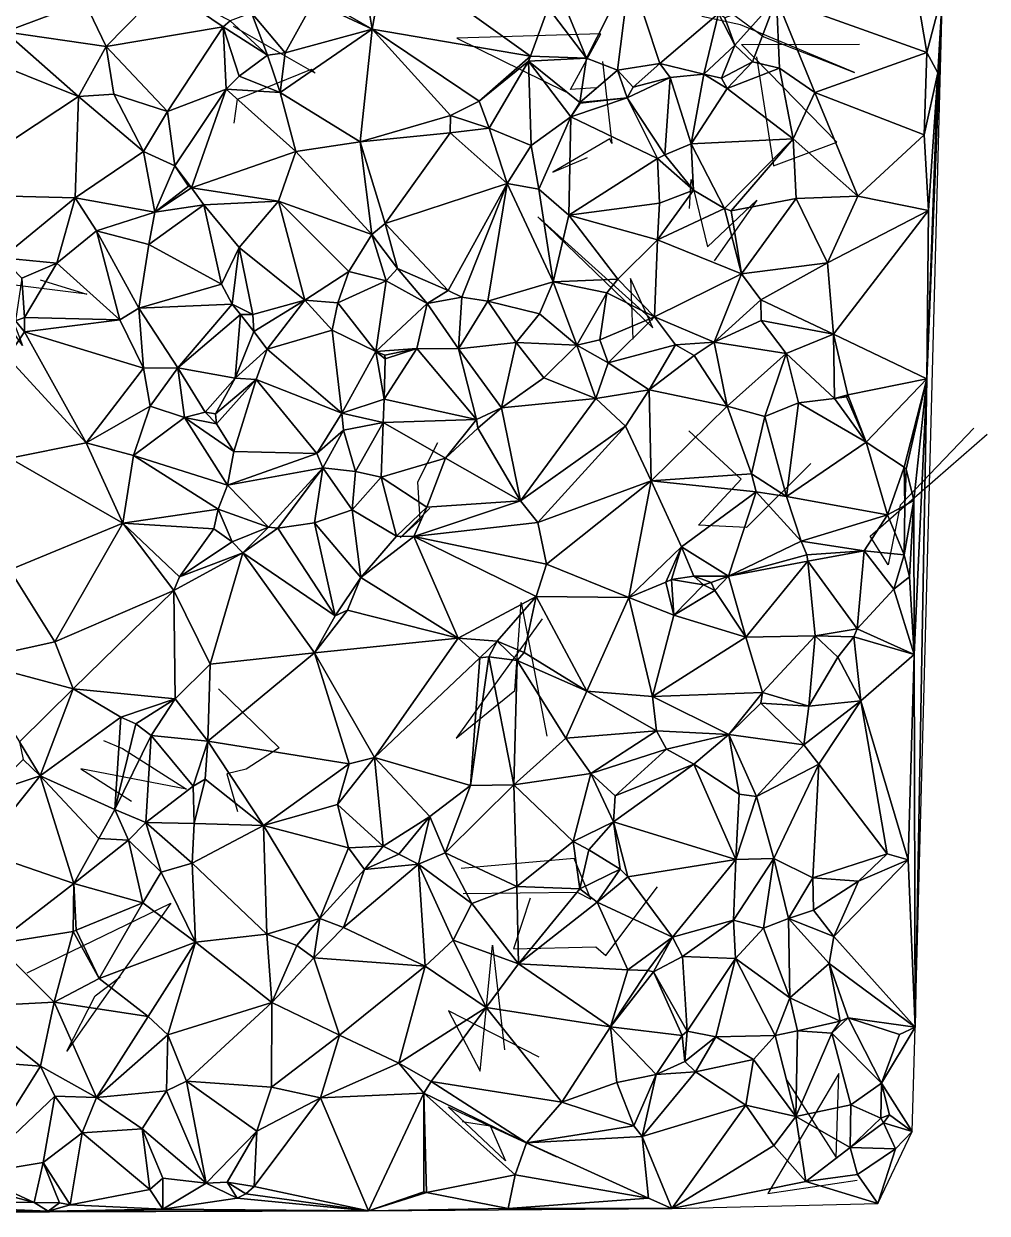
# Model space of a CAD drawing. Header units: metres. Extents: x -15.6 to 15.5, y -15 to 15.8.
# Drawn here: x 3.23 to 15.54, y -14.99 to 0.2 of the extents above; entities that cross this region are included whole.
import ezdxf

# ---------------------------------------------------------------- set-up
doc = ezdxf.new("R2010")
doc.units = ezdxf.units.M
doc.layers.add('CRACKS', color=1, linetype='Continuous')
doc.layers.add('STREET_MESH', color=7, linetype='Continuous')

msp = doc.modelspace()

# ---------------------------------------------------------------- linework, layer by layer
at = {"layer": 'CRACKS'}
for points in [[(12.107, 0.459, 0.1), (12.687, 0.034, 0.1), (13.843, -0.421, 0.1), (12.387, 0.186, 0.1), (11.894, 0.294, 0.1)], [(5.916, -1.067, 0.1), (5.96, -0.762, 0.1), (6.907, -0.379, 0.1), (6.954, -0.428, 0.1), (5.907, 0.165, 0.1)], [(10.535, -0.616, 0.1), (10.213, -0.64, 0.1), (10.604, 0.071, 0.1), (8.764, 0.016, 0.1), (10.154, -0.666, 0.1)], [(12.591, -0.221, 0.1), (12.809, -1.611, 0.1), (13.62, -1.312, 0.1), (12.4, -0.064, 0.1), (13.909, -0.058, 0.1)], [(10.624, -0.279, 0.1), (10.742, -1.328, 0.1), (10.718, -1.27, 0.1), (9.989, -1.695, 0.1), (10.434, -1.508, 0.1)], [(11.736, -2.159, 0.1), (11.755, -1.788, 0.1), (11.965, -2.649, 0.1), (12.595, -2.05, 0.1), (12.052, -2.824, 0.1)], [(11.263, -3.583, 0.1), (9.797, -2.262, 0.1), (11.266, -3.683, 0.1), (10.981, -3.052, 0.1), (11.01, -3.827, 0.1)], [(3.437, -3.069, 0.1), (4.034, -3.253, 0.1), (2.906, -3.113, 0.1), (3.215, -3.907, 0.1), (2.383, -2.717, 0.1)], [(13.285, -5.414, 0.1), (12.465, -6.229, 0.1), (11.852, -6.2, 0.1), (12.397, -5.612, 0.1), (11.729, -4.996, 0.1)], [(15.367, -4.961, 0.1), (14.429, -5.947, 0.1), (14.275, -6.708, 0.1), (14.046, -6.34, 0.1), (15.54, -5.039, 0.1)], [(8.416, -5.985, 0.1), (8.037, -6.364, 0.1), (8.293, -6.132, 0.1), (8.264, -5.649, 0.1), (8.518, -5.146, 0.1)], [(9.853, -7.398, 0.1), (8.756, -8.92, 0.1), (9.503, -8.313, 0.1), (9.583, -7.189, 0.1), (9.911, -8.897, 0.1)], [(5.718, -8.292, 0.1), (6.491, -9.044, 0.1), (6.073, -9.319, 0.1), (5.825, -9.377, 0.1), (5.961, -9.858, 0.1)], [(4.247, -8.95, 0.1), (4.49, -9.055, 0.1), (5.308, -9.573, 0.1), (3.959, -9.314, 0.1), (4.605, -9.727, 0.1)], [(8.845, -10.905, 0.1), (10.3, -10.889, 0.1), (10.475, -10.979, 0.1), (10.26, -10.458, 0.1), (8.817, -10.587, 0.1)], [(9.698, -10.963, 0.1), (9.486, -11.612, 0.1), (10.538, -11.585, 0.1), (10.667, -11.696, 0.1), (11.326, -10.819, 0.1)], [(3.273, -11.917, 0.1), (5.107, -11.029, 0.1), (3.781, -12.916, 0.1), (4.14, -12.211, 0.1), (4.462, -11.967, 0.1)], [(9.815, -12.994, 0.1), (8.655, -12.403, 0.1), (9.059, -13.172, 0.1), (9.217, -11.566, 0.1), (9.373, -12.902, 0.1)], [(12.973, -13.284, 0.1), (13.609, -14.277, 0.1), (13.642, -13.203, 0.1), (12.735, -14.734, 0.1), (13.879, -14.565, 0.1)], [(8.83, -13.816, 0.1), (9.19, -13.87, 0.1), (9.385, -14.317, 0.1), (8.651, -13.629, 0.1), (10.038, -14.268, 0.1)]]:
    msp.add_polyline3d(points, dxfattribs=at)
at = {"layer": 'STREET_MESH'}
for points in [[(7.682, 0.133), (7.855, 1.111), (7.565, 0.826)], [(9.706, -0.214), (7.855, 1.111), (7.682, 0.133)], [(9.706, -0.214), (9.931, 0.406), (7.855, 1.111)], [(12.846, 0.526), (14.767, -0.166), (14.546, 1.14)], [(14.546, 1.14), (14.767, -0.166), (14.967, 0.602)], [(7.01, 0.525), (7.682, 0.133), (7.565, 0.826)], [(10.072, 0.608), (10.418, -0.239), (10.975, 0.856)], [(10.418, -0.239), (10.817, -0.392), (10.975, 0.856)], [(10.817, -0.392), (11.356, -0.307), (10.975, 0.856)], [(11.356, -0.307), (12.107, 0.334), (10.975, 0.856)], [(5.028, 0.672), (4.011, 0.479), (4.283, -0.088)], [(5.778, 0.162), (5.028, 0.672), (4.283, -0.088)], [(5.867, 0.238), (5.028, 0.672), (5.778, 0.162)], [(10.418, -0.239), (10.072, 0.608), (9.931, 0.406)], [(2.992, 0.1), (4.011, 0.479), (3.014, 0.474)], [(4.011, 0.479), (2.992, 0.1), (4.283, -0.088)], [(6.139, 0.343), (6.57, -0.17), (6.931, 0.481)], [(6.931, 0.481), (6.57, -0.17), (7.682, 0.133)], [(7.01, 0.525), (6.931, 0.481), (7.682, 0.133)], [(12.186, 0.278), (12.314, -0.07), (12.846, 0.526)], [(12.314, -0.07), (12.541, -0.284), (12.846, 0.526)], [(12.541, -0.284), (12.887, -0.367), (12.846, 0.526)], [(13.339, -0.675), (14.767, -0.166), (12.846, 0.526)], [(12.887, -0.367), (13.339, -0.675), (12.846, 0.526)], [(14.769, -4.333), (14.619, -12.612), (14.967, 0.602)], [(14.767, -0.166), (14.909, -0.424), (14.967, 0.602)], [(14.909, -0.424), (14.769, -4.333), (14.967, 0.602)], [(6.139, 0.343), (5.867, 0.238), (6.342, -0.198)], [(6.57, -0.17), (6.139, 0.343), (6.342, -0.198)], [(9.706, -0.214), (10.418, -0.239), (9.931, 0.406)], [(11.356, -0.307), (11.919, -0.441), (12.107, 0.334)], [(11.919, -0.441), (12.314, -0.07), (12.107, 0.334)], [(12.314, -0.07), (12.186, 0.278), (12.107, 0.334)], [(5.065, -0.917), (5.778, 0.162), (4.283, -0.088)], [(5.778, 0.162), (5.065, -0.917), (5.816, -0.632)], [(5.867, 0.238), (5.778, 0.162), (6.342, -0.198)], [(5.778, 0.162), (5.98, -0.466), (6.342, -0.198)], [(5.98, -0.466), (5.778, 0.162), (5.816, -0.632)], [(2.992, 0.1), (2.607, -0.198), (3.929, -0.729)], [(2.992, 0.1), (3.929, -0.729), (4.283, -0.088)], [(6.507, -0.676), (7.526, -1.307), (7.682, 0.133)], [(6.57, -0.17), (6.507, -0.676), (7.682, 0.133)], [(7.682, 0.133), (7.526, -1.307), (8.681, -0.971)], [(7.682, 0.133), (8.681, -0.971), (9.05, -0.788)], [(9.706, -0.214), (7.682, 0.133), (9.05, -0.788)], [(3.929, -0.729), (4.381, -0.697), (4.283, -0.088)], [(4.381, -0.697), (5.065, -0.917), (4.283, -0.088)], [(11.919, -0.441), (12.144, -0.494), (12.314, -0.07)], [(12.314, -0.07), (12.144, -0.494), (12.541, -0.284)], [(3.929, -0.729), (2.607, -0.198), (2.037, -1.973)], [(5.98, -0.466), (6.507, -0.676), (6.342, -0.198)], [(6.507, -0.676), (6.57, -0.17), (6.342, -0.198)], [(9.68, -0.275), (9.706, -0.214), (9.05, -0.788)], [(9.177, -1.131), (9.68, -0.275), (9.05, -0.788)], [(9.177, -1.131), (9.713, -1.353), (9.68, -0.275)], [(10.418, -0.239), (9.706, -0.214), (9.68, -0.275)], [(10.336, -0.804), (10.418, -0.239), (9.68, -0.275)], [(9.713, -1.353), (10.219, -0.988), (9.68, -0.275)], [(10.219, -0.988), (10.336, -0.804), (9.68, -0.275)], [(10.336, -0.804), (10.817, -0.392), (10.418, -0.239)], [(12.144, -0.494), (12.215, -0.627), (12.541, -0.284)], [(12.215, -0.627), (12.887, -0.367), (12.541, -0.284)], [(14.767, -0.166), (13.339, -0.675), (14.733, -1.219)], [(14.909, -0.424), (14.767, -0.166), (14.733, -1.219)], [(10.817, -0.392), (10.336, -0.804), (10.938, -0.743)], [(10.817, -0.392), (11.015, -0.607), (11.356, -0.307)], [(11.015, -0.607), (10.817, -0.392), (10.938, -0.743)], [(11.356, -0.307), (11.015, -0.607), (11.489, -0.486)], [(11.919, -0.441), (11.356, -0.307), (11.489, -0.486)], [(11.758, -1.332), (11.919, -0.441), (11.489, -0.486)], [(11.919, -0.441), (11.758, -1.332), (12.215, -0.627)], [(12.144, -0.494), (11.919, -0.441), (12.215, -0.627)], [(12.887, -0.367), (12.215, -0.627), (13.062, -1.267)], [(13.339, -0.675), (12.887, -0.367), (13.062, -1.267)], [(14.909, -0.424), (14.733, -1.219), (14.789, -2.184)], [(14.769, -4.333), (14.909, -0.424), (14.789, -2.184)], [(6.507, -0.676), (5.98, -0.466), (5.816, -0.632)], [(10.938, -0.743), (11.421, -1.473), (11.489, -0.486)], [(11.015, -0.607), (10.938, -0.743), (11.489, -0.486)], [(11.421, -1.473), (11.758, -1.332), (11.489, -0.486)], [(3.884, -2.022), (3.929, -0.729), (2.037, -1.973)], [(3.929, -0.729), (3.884, -2.022), (4.76, -1.428)], [(4.381, -0.697), (3.929, -0.729), (4.76, -1.428)], [(5.065, -0.917), (4.381, -0.697), (4.76, -1.428)], [(5.065, -0.917), (5.161, -1.613), (5.816, -0.632)], [(5.161, -1.613), (5.372, -1.894), (5.816, -0.632)], [(5.372, -1.894), (6.706, -1.428), (5.816, -0.632)], [(6.706, -1.428), (6.507, -0.676), (5.816, -0.632)], [(6.706, -1.428), (7.526, -1.307), (6.507, -0.676)], [(10.219, -0.988), (11.325, -1.519), (10.938, -0.743)], [(10.339, -0.813), (10.219, -0.988), (10.938, -0.743)], [(10.336, -0.804), (10.339, -0.813), (10.938, -0.743)], [(11.325, -1.519), (11.421, -1.473), (10.938, -0.743)], [(12.215, -0.627), (11.758, -1.332), (13.062, -1.267)], [(13.888, -1.998), (13.339, -0.675), (13.062, -1.267)], [(13.339, -0.675), (13.888, -1.998), (14.733, -1.219)], [(8.681, -0.971), (9.177, -1.131), (9.05, -0.788)], [(10.339, -0.813), (10.336, -0.804), (10.219, -0.988)], [(5.161, -1.613), (5.065, -0.917), (4.76, -1.428)], [(7.526, -1.307), (8.678, -1.19), (8.681, -0.971)], [(8.678, -1.19), (9.177, -1.131), (8.681, -0.971)], [(9.809, -1.911), (10.219, -0.988), (9.713, -1.353)], [(10.219, -0.988), (9.809, -1.911), (10.194, -2.242)], [(11.325, -1.519), (10.219, -0.988), (10.194, -2.242)], [(8.678, -1.19), (7.526, -1.307), (7.849, -2.351)], [(9.406, -1.837), (8.678, -1.19), (7.849, -2.351)], [(9.406, -1.837), (9.177, -1.131), (8.678, -1.19)], [(9.177, -1.131), (9.406, -1.837), (9.713, -1.353)], [(6.706, -1.428), (7.677, -2.491), (7.526, -1.307)], [(7.526, -1.307), (7.677, -2.491), (7.849, -2.351)], [(9.406, -1.837), (9.809, -1.911), (9.713, -1.353)], [(11.758, -1.332), (11.421, -1.473), (11.788, -1.922)], [(11.758, -1.332), (12.181, -2.159), (13.062, -1.267)], [(12.181, -2.159), (11.758, -1.332), (11.788, -1.922)], [(12.181, -2.159), (12.27, -2.187), (13.062, -1.267)], [(12.27, -2.187), (13.097, -2.032), (13.062, -1.267)], [(13.097, -2.032), (13.888, -1.998), (13.062, -1.267)], [(14.733, -1.219), (13.888, -1.998), (14.789, -2.184)], [(3.884, -2.022), (4.905, -2.204), (4.76, -1.428)], [(4.905, -2.204), (5.161, -1.613), (4.76, -1.428)], [(6.706, -1.428), (5.372, -1.894), (6.486, -2.066)], [(7.677, -2.491), (6.706, -1.428), (6.486, -2.066)], [(11.421, -1.473), (11.325, -1.519), (11.788, -1.922)], [(4.905, -2.204), (5.335, -1.871), (5.161, -1.613)], [(5.335, -1.871), (5.372, -1.894), (5.161, -1.613)], [(11.325, -1.519), (10.194, -2.242), (11.353, -2.091)], [(11.788, -1.922), (11.325, -1.519), (11.353, -2.091)], [(3.884, -2.022), (2.037, -1.973), (2.952, -2.788)], [(5.372, -1.894), (5.335, -1.871), (4.905, -2.204)], [(5.372, -1.894), (4.905, -2.204), (5.529, -2.109)], [(6.486, -2.066), (5.372, -1.894), (5.529, -2.109)], [(8.652, -3.206), (9.406, -1.837), (7.849, -2.351)], [(8.652, -3.206), (8.825, -3.289), (9.406, -1.837)], [(9.406, -1.837), (8.825, -3.289), (9.16, -3.343)], [(9.406, -1.837), (9.16, -3.343), (9.993, -3.093)], [(9.809, -1.911), (9.406, -1.837), (9.993, -3.093)], [(10.194, -2.242), (9.809, -1.911), (9.993, -3.093)], [(11.327, -2.557), (11.788, -1.922), (11.353, -2.091)], [(12.181, -2.159), (11.788, -1.922), (11.327, -2.557)], [(3.652, -2.855), (3.884, -2.022), (2.952, -2.788)], [(3.652, -2.855), (4.157, -2.443), (3.884, -2.022)], [(4.157, -2.443), (4.905, -2.204), (3.884, -2.022)], [(4.905, -2.204), (4.829, -2.618), (5.529, -2.109)], [(4.829, -2.618), (5.754, -3.124), (5.529, -2.109)], [(5.981, -2.657), (6.486, -2.066), (5.529, -2.109)], [(5.754, -3.124), (5.981, -2.657), (5.529, -2.109)], [(6.486, -2.066), (5.981, -2.657), (6.822, -3.33)], [(6.486, -2.066), (6.822, -3.33), (7.384, -2.963)], [(7.677, -2.491), (6.486, -2.066), (7.384, -2.963)], [(10.194, -2.242), (11.327, -2.557), (11.353, -2.091)], [(13.097, -2.032), (12.27, -2.187), (12.402, -2.99)], [(13.497, -2.853), (13.097, -2.032), (12.402, -2.99)], [(13.888, -1.998), (13.097, -2.032), (13.497, -2.853)], [(13.888, -1.998), (13.497, -2.853), (14.789, -2.184)], [(4.905, -2.204), (4.157, -2.443), (4.829, -2.618)], [(10.82, -3.058), (10.194, -2.242), (9.993, -3.093)], [(10.194, -2.242), (10.82, -3.058), (11.327, -2.557)], [(12.181, -2.159), (11.327, -2.557), (12.402, -2.99)], [(12.27, -2.187), (12.181, -2.159), (12.402, -2.99)], [(13.497, -2.853), (13.577, -3.762), (14.789, -2.184)], [(13.577, -3.762), (14.769, -4.333), (14.789, -2.184)], [(7.677, -2.491), (8.006, -2.922), (7.849, -2.351)], [(8.006, -2.922), (8.652, -3.206), (7.849, -2.351)], [(3.652, -2.855), (4.457, -3.578), (4.157, -2.443)], [(4.829, -2.618), (4.157, -2.443), (4.7, -3.431)], [(4.157, -2.443), (4.457, -3.578), (4.7, -3.431)], [(7.86, -3.082), (7.677, -2.491), (7.384, -2.963)], [(7.677, -2.491), (7.86, -3.082), (8.006, -2.922)], [(10.82, -3.058), (11.29, -3.542), (11.327, -2.557)], [(11.327, -2.557), (11.29, -3.542), (12.402, -2.99)], [(5.754, -3.124), (4.829, -2.618), (4.7, -3.431)], [(5.981, -2.657), (5.754, -3.124), (5.892, -3.38)], [(6.158, -3.51), (5.981, -2.657), (5.892, -3.38)], [(5.981, -2.657), (6.158, -3.51), (6.822, -3.33)], [(3.204, -3.048), (3.652, -2.855), (2.952, -2.788)], [(3.652, -2.855), (3.204, -3.048), (3.237, -3.55)], [(4.457, -3.578), (3.652, -2.855), (3.237, -3.55)], [(12.649, -3.324), (13.497, -2.853), (12.402, -2.99)], [(13.497, -2.853), (12.649, -3.324), (13.577, -3.762)], [(6.822, -3.33), (7.244, -3.362), (7.384, -2.963)], [(7.244, -3.362), (7.86, -3.082), (7.384, -2.963)], [(8.006, -2.922), (7.86, -3.082), (8.385, -3.369)], [(8.652, -3.206), (8.006, -2.922), (8.385, -3.369)], [(11.29, -3.542), (12.05, -3.863), (12.402, -2.99)], [(12.05, -3.863), (12.649, -3.324), (12.402, -2.99)], [(3.204, -3.048), (3.124, -3.59), (3.237, -3.55)], [(5.892, -3.38), (5.754, -3.124), (4.7, -3.431)], [(7.86, -3.082), (7.244, -3.362), (7.728, -3.982)], [(7.86, -3.082), (7.728, -3.982), (8.385, -3.369)], [(9.16, -3.343), (9.821, -3.501), (9.993, -3.093)], [(9.821, -3.501), (10.296, -3.903), (9.993, -3.093)], [(10.68, -3.236), (10.82, -3.058), (9.993, -3.093)], [(10.296, -3.903), (10.68, -3.236), (9.993, -3.093)], [(10.68, -3.236), (11.29, -3.542), (10.82, -3.058)], [(6.158, -3.51), (6.167, -3.728), (6.822, -3.33)], [(6.822, -3.33), (6.167, -3.728), (6.34, -3.954)], [(7.169, -3.713), (6.822, -3.33), (6.34, -3.954)], [(7.169, -3.713), (7.244, -3.362), (6.822, -3.33)], [(8.825, -3.289), (8.652, -3.206), (8.385, -3.369)], [(8.825, -3.289), (8.385, -3.369), (8.783, -3.951)], [(9.16, -3.343), (8.825, -3.289), (8.783, -3.951)], [(10.68, -3.236), (10.296, -3.903), (10.59, -3.836)], [(11.29, -3.542), (10.68, -3.236), (10.59, -3.836)], [(12.05, -3.863), (12.651, -3.587), (12.649, -3.324)], [(12.649, -3.324), (12.651, -3.587), (13.577, -3.762)], [(4.457, -3.578), (4.761, -4.195), (4.7, -3.431)], [(5.892, -3.38), (4.7, -3.431), (5.197, -4.194)], [(4.7, -3.431), (4.761, -4.195), (5.197, -4.194)], [(6, -3.513), (5.892, -3.38), (5.197, -4.194)], [(6, -3.513), (6.158, -3.51), (5.892, -3.38)], [(7.244, -3.362), (7.169, -3.713), (7.728, -3.982)], [(7.728, -3.982), (8.25, -3.947), (8.385, -3.369)], [(8.385, -3.369), (8.25, -3.947), (8.783, -3.951)], [(9.521, -3.868), (9.16, -3.343), (8.783, -3.951)], [(9.821, -3.501), (9.16, -3.343), (9.521, -3.868)], [(3.238, -3.734), (3.124, -3.59), (3.021, -4.057)], [(3.124, -3.59), (3.238, -3.734), (3.237, -3.55)], [(3.238, -3.734), (4.457, -3.578), (3.237, -3.55)], [(4.457, -3.578), (3.238, -3.734), (4.761, -4.195)], [(5.931, -4.323), (6, -3.513), (5.197, -4.194)], [(6, -3.513), (5.931, -4.323), (6.167, -3.728)], [(6.158, -3.51), (6, -3.513), (6.167, -3.728)], [(10.296, -3.903), (9.821, -3.501), (9.521, -3.868)], [(10.695, -4.127), (11.29, -3.542), (10.59, -3.836)], [(11.29, -3.542), (10.695, -4.127), (11.555, -3.898)], [(12.05, -3.863), (11.29, -3.542), (11.555, -3.898)], [(12.651, -3.587), (12.05, -3.863), (12.971, -4.011)], [(13.577, -3.762), (12.651, -3.587), (12.971, -4.011)], [(3.238, -3.734), (3.021, -4.057), (4.028, -5.148)], [(4.761, -4.195), (3.238, -3.734), (4.028, -5.148)], [(6.167, -3.728), (5.931, -4.323), (6.34, -3.954)], [(7.293, -4.772), (7.169, -3.713), (6.34, -3.954)], [(7.728, -3.982), (7.169, -3.713), (7.293, -4.772)], [(13.588, -4.584), (13.577, -3.762), (12.971, -4.011)], [(13.577, -3.762), (13.76, -4.537), (14.769, -4.333)], [(13.588, -4.584), (13.76, -4.537), (13.577, -3.762)], [(7.844, -4.031), (8.25, -3.947), (7.728, -3.982)], [(9.015, -4.854), (8.25, -3.947), (7.834, -4.592)], [(8.25, -3.947), (7.848, -4.076), (7.834, -4.592)], [(7.844, -4.031), (7.848, -4.076), (8.25, -3.947)], [(8.25, -3.947), (9.015, -4.854), (8.783, -3.951)], [(9.334, -4.705), (9.521, -3.868), (8.783, -3.951)], [(9.334, -4.705), (9.875, -4.32), (9.521, -3.868)], [(9.875, -4.32), (10.296, -3.903), (9.521, -3.868)], [(10.296, -3.903), (9.875, -4.32), (10.54, -4.583)], [(10.296, -3.903), (10.695, -4.127), (10.59, -3.836)], [(10.695, -4.127), (10.296, -3.903), (10.54, -4.583)], [(11.555, -3.898), (10.695, -4.127), (11.219, -4.473)], [(11.796, -4.035), (11.555, -3.898), (11.219, -4.473)], [(11.796, -4.035), (12.05, -3.863), (11.555, -3.898)], [(12.05, -3.863), (11.796, -4.035), (12.218, -4.68)], [(12.05, -3.863), (12.218, -4.68), (12.971, -4.011)], [(3.021, -4.057), (3.053, -5.346), (4.028, -5.148)], [(5.931, -4.323), (6.198, -4.34), (6.34, -3.954)], [(6.198, -4.34), (7.293, -4.772), (6.34, -3.954)], [(7.728, -3.982), (7.293, -4.772), (7.834, -4.592)], [(7.848, -4.076), (7.728, -3.982), (7.834, -4.592)], [(7.848, -4.076), (7.844, -4.031), (7.728, -3.982)], [(9.015, -4.854), (9.334, -4.705), (8.783, -3.951)], [(12.218, -4.68), (11.796, -4.035), (11.219, -4.473)], [(12.218, -4.68), (12.699, -4.814), (12.971, -4.011)], [(12.699, -4.814), (13.128, -4.637), (12.971, -4.011)], [(13.128, -4.637), (13.588, -4.584), (12.971, -4.011)], [(4.846, -4.683), (4.761, -4.195), (4.028, -5.148)], [(4.761, -4.195), (4.846, -4.683), (5.197, -4.194)], [(4.846, -4.683), (5.285, -4.827), (5.197, -4.194)], [(5.285, -4.827), (5.549, -4.757), (5.197, -4.194)], [(5.549, -4.757), (5.931, -4.323), (5.197, -4.194)], [(11.219, -4.473), (10.695, -4.127), (10.54, -4.583)], [(5.681, -4.778), (5.931, -4.323), (5.549, -4.757)], [(6.198, -4.34), (5.931, -4.323), (5.681, -4.778)], [(5.693, -4.906), (6.198, -4.34), (5.681, -4.778)], [(6.198, -4.34), (5.693, -4.906), (5.912, -5.26)], [(6.975, -5.286), (6.198, -4.34), (5.912, -5.26)], [(6.198, -4.34), (6.975, -5.286), (7.293, -4.772)], [(9.875, -4.32), (9.334, -4.705), (10.54, -4.583)], [(13.76, -4.537), (13.991, -5.142), (14.769, -4.333)], [(13.991, -5.142), (14.479, -5.462), (14.769, -4.333)], [(14.769, -4.333), (14.479, -5.462), (14.504, -5.485)], [(14.604, -5.88), (14.769, -4.333), (14.504, -5.485)], [(14.769, -4.333), (14.604, -5.88), (14.608, -7.854)], [(14.619, -12.612), (14.769, -4.333), (14.608, -7.854)], [(10.919, -4.939), (11.219, -4.473), (10.54, -4.583)], [(11.219, -4.473), (10.919, -4.939), (11.244, -5.634)], [(12.218, -4.68), (11.219, -4.473), (11.244, -5.634)], [(13.76, -4.537), (13.588, -4.584), (13.74, -4.563)], [(13.991, -5.142), (13.76, -4.537), (13.74, -4.563)], [(4.631, -5.313), (4.846, -4.683), (4.028, -5.148)], [(4.631, -5.313), (5.285, -4.827), (4.846, -4.683)], [(7.293, -4.772), (7.821, -4.892), (7.834, -4.592)], [(7.821, -4.892), (9.015, -4.854), (7.834, -4.592)], [(9.015, -4.854), (9.031, -4.964), (9.334, -4.705)], [(9.031, -4.964), (9.577, -5.889), (9.334, -4.705)], [(9.334, -4.705), (9.577, -5.889), (10.54, -4.583)], [(9.577, -5.889), (10.919, -4.939), (10.54, -4.583)], [(12.529, -5.547), (12.218, -4.68), (11.244, -5.634)], [(12.699, -4.814), (12.218, -4.68), (12.529, -5.547)], [(12.699, -4.814), (12.975, -5.834), (13.128, -4.637)], [(12.975, -5.834), (13.991, -5.142), (13.128, -4.637)], [(13.991, -5.142), (13.588, -4.584), (13.128, -4.637)], [(13.588, -4.584), (13.991, -5.142), (13.74, -4.563)], [(5.834, -5.69), (5.285, -4.827), (4.631, -5.313)], [(5.285, -4.827), (5.693, -4.906), (5.549, -4.757)], [(5.693, -4.906), (5.285, -4.827), (5.912, -5.26)], [(5.285, -4.827), (5.834, -5.69), (5.912, -5.26)], [(5.693, -4.906), (5.681, -4.778), (5.549, -4.757)], [(7.293, -4.772), (6.975, -5.286), (7.315, -4.986)], [(7.821, -4.892), (7.293, -4.772), (7.315, -4.986)], [(7.821, -4.892), (8.616, -5.346), (9.015, -4.854)], [(8.616, -5.346), (9.031, -4.964), (9.015, -4.854)], [(12.699, -4.814), (12.529, -5.547), (12.975, -5.834)], [(7.315, -4.986), (6.975, -5.286), (7.051, -5.469)], [(7.467, -5.514), (7.315, -4.986), (7.051, -5.469)], [(7.467, -5.514), (7.821, -4.892), (7.315, -4.986)], [(7.821, -4.892), (7.467, -5.514), (7.795, -5.588)], [(8.616, -5.346), (7.821, -4.892), (7.795, -5.588)], [(9.031, -4.964), (8.616, -5.346), (9.577, -5.889)], [(10.919, -4.939), (9.577, -5.889), (9.799, -6.166)], [(11.244, -5.634), (10.919, -4.939), (9.799, -6.166)], [(3.053, -5.346), (4.495, -6.177), (4.028, -5.148)], [(4.495, -6.177), (4.631, -5.313), (4.028, -5.148)], [(13.991, -5.142), (12.975, -5.834), (14.266, -6.068)], [(14.479, -5.462), (13.991, -5.142), (14.266, -6.068)], [(4.495, -6.177), (5.711, -5.998), (4.631, -5.313)], [(5.711, -5.998), (5.834, -5.69), (4.631, -5.313)], [(5.834, -5.69), (6.975, -5.286), (5.912, -5.26)], [(6.975, -5.286), (5.834, -5.69), (7.051, -5.469)], [(3.052, -6.771), (4.495, -6.177), (3.053, -5.346)], [(8.378, -5.972), (8.616, -5.346), (7.795, -5.588)], [(9.577, -5.889), (8.616, -5.346), (8.378, -5.972)], [(14.488, -5.95), (14.479, -5.462), (14.266, -6.068)], [(14.479, -5.462), (14.488, -5.95), (14.504, -5.485)], [(5.834, -5.69), (6.358, -6.227), (7.051, -5.469)], [(6.358, -6.227), (6.474, -6.241), (7.051, -5.469)], [(6.474, -6.241), (6.945, -6.172), (7.051, -5.469)], [(6.945, -6.172), (7.424, -6.007), (7.051, -5.469)], [(7.424, -6.007), (7.467, -5.514), (7.051, -5.469)], [(7.467, -5.514), (7.424, -6.007), (7.795, -5.588)], [(7.795, -5.588), (7.424, -6.007), (7.99, -6.343)], [(8.378, -5.972), (7.795, -5.588), (7.99, -6.343)], [(12.587, -5.776), (12.529, -5.547), (11.244, -5.634)], [(12.529, -5.547), (12.587, -5.776), (12.975, -5.834)], [(14.488, -5.95), (14.604, -5.88), (14.504, -5.485)], [(5.834, -5.69), (5.711, -5.998), (6.358, -6.227)], [(9.91, -6.7), (11.244, -5.634), (9.799, -6.166)], [(9.91, -6.7), (10.96, -7.126), (11.244, -5.634)], [(10.96, -7.126), (11.634, -6.479), (11.244, -5.634)], [(11.634, -6.479), (12.587, -5.776), (11.244, -5.634)], [(9.577, -5.889), (8.213, -6.345), (9.799, -6.166)], [(8.213, -6.345), (9.577, -5.889), (8.378, -5.972)], [(11.634, -6.479), (12.234, -6.851), (12.587, -5.776)], [(12.587, -5.776), (12.234, -6.851), (13.162, -6.406)], [(12.975, -5.834), (12.587, -5.776), (13.162, -6.406)], [(14.266, -6.068), (12.975, -5.834), (13.162, -6.406)], [(14.479, -6.58), (14.547, -6.862), (14.604, -5.88)], [(14.488, -5.95), (14.479, -6.58), (14.604, -5.88)], [(14.604, -5.88), (14.547, -6.862), (14.608, -7.854)], [(5.659, -6.247), (5.711, -5.998), (4.495, -6.177)], [(5.659, -6.247), (5.894, -6.416), (5.711, -5.998)], [(5.711, -5.998), (5.894, -6.416), (6.358, -6.227)], [(6.945, -6.172), (7.534, -6.868), (7.424, -6.007)], [(7.424, -6.007), (7.534, -6.868), (7.99, -6.343)], [(8.213, -6.345), (8.378, -5.972), (7.99, -6.343)], [(13.969, -6.53), (14.266, -6.068), (13.162, -6.406)], [(13.969, -6.53), (14.479, -6.58), (14.266, -6.068)], [(14.479, -6.58), (14.488, -5.95), (14.266, -6.068)], [(3.628, -7.692), (4.495, -6.177), (3.052, -6.771)], [(5.146, -7.036), (4.495, -6.177), (3.628, -7.692)], [(4.495, -6.177), (5.146, -7.036), (5.221, -6.863)], [(5.659, -6.247), (4.495, -6.177), (5.221, -6.863)], [(7.207, -7.359), (6.945, -6.172), (6.474, -6.241)], [(7.207, -7.359), (7.534, -6.868), (6.945, -6.172)], [(8.213, -6.345), (9.91, -6.7), (9.799, -6.166)], [(5.894, -6.416), (5.659, -6.247), (5.221, -6.863)], [(5.894, -6.416), (6.028, -6.555), (6.358, -6.227)], [(6.358, -6.227), (6.028, -6.555), (6.474, -6.241)], [(6.028, -6.555), (7.207, -7.359), (6.474, -6.241)], [(7.534, -6.868), (8.213, -6.345), (7.99, -6.343)], [(8.213, -6.345), (7.534, -6.868), (8.779, -7.642)], [(9.776, -7.112), (8.213, -6.345), (8.779, -7.642)], [(8.213, -6.345), (9.776, -7.112), (9.91, -6.7)], [(6.028, -6.555), (5.894, -6.416), (5.221, -6.863)], [(11.432, -6.928), (11.634, -6.479), (10.96, -7.126)], [(11.432, -6.928), (11.506, -6.895), (11.634, -6.479)], [(11.506, -6.895), (11.793, -6.851), (11.634, -6.479)], [(11.793, -6.851), (12.234, -6.851), (11.634, -6.479)], [(12.234, -6.851), (13.233, -6.582), (13.162, -6.406)], [(13.233, -6.582), (13.969, -6.53), (13.162, -6.406)], [(13.233, -6.582), (13.249, -6.663), (13.969, -6.53)], [(13.249, -6.663), (13.877, -7.525), (13.969, -6.53)], [(13.969, -6.53), (13.877, -7.525), (14.347, -7.02)], [(14.479, -6.58), (13.969, -6.53), (14.347, -7.02)], [(5.146, -7.036), (6.028, -6.555), (5.221, -6.863)], [(6.028, -6.555), (5.146, -7.036), (5.609, -7.974)], [(6.028, -6.555), (5.609, -7.974), (6.945, -7.831)], [(7.207, -7.359), (6.028, -6.555), (6.945, -7.831)], [(13.233, -6.582), (12.234, -6.851), (13.249, -6.663)], [(12.234, -6.851), (12.454, -7.633), (13.249, -6.663)], [(13.249, -6.663), (12.454, -7.633), (13.341, -7.614)], [(13.877, -7.525), (13.249, -6.663), (13.341, -7.614)], [(14.547, -6.862), (14.479, -6.58), (14.347, -7.02)], [(2.524, -7.934), (3.628, -7.692), (3.052, -6.771)], [(9.91, -6.7), (9.776, -7.112), (10.96, -7.126)], [(7.534, -6.868), (7.207, -7.359), (7.366, -7.286)], [(7.534, -6.868), (7.366, -7.286), (8.779, -7.642)], [(11.535, -7.352), (11.432, -6.928), (10.96, -7.126)], [(11.506, -6.895), (11.432, -6.928), (11.535, -7.352)], [(11.793, -6.851), (11.506, -6.895), (11.916, -6.965)], [(11.916, -6.965), (11.506, -6.895), (11.535, -7.352)], [(12.061, -7.034), (11.916, -6.965), (11.535, -7.352)], [(11.793, -6.851), (12.014, -6.935), (12.234, -6.851)], [(12.014, -6.935), (11.793, -6.851), (11.916, -6.965)], [(12.061, -7.034), (12.014, -6.935), (11.916, -6.965)], [(12.014, -6.935), (12.061, -7.034), (12.234, -6.851)], [(12.234, -6.851), (12.061, -7.034), (12.454, -7.633)], [(14.547, -6.862), (14.347, -7.02), (14.608, -7.854)], [(5.146, -7.036), (3.628, -7.692), (3.861, -8.29)], [(5.163, -8.417), (5.146, -7.036), (3.861, -8.29)], [(5.146, -7.036), (5.163, -8.417), (5.609, -7.974)], [(9.28, -7.681), (9.776, -7.112), (8.779, -7.642)], [(9.776, -7.112), (9.28, -7.681), (9.622, -7.826)], [(9.776, -7.112), (9.622, -7.826), (10.425, -8.321)], [(10.96, -7.126), (9.776, -7.112), (10.425, -8.321)], [(11.263, -8.388), (10.96, -7.126), (10.425, -8.321)], [(11.263, -8.388), (11.535, -7.352), (10.96, -7.126)], [(12.061, -7.034), (11.535, -7.352), (12.454, -7.633)], [(14.347, -7.02), (13.877, -7.525), (14.608, -7.854)], [(8.779, -7.642), (7.366, -7.286), (6.945, -7.831)], [(7.366, -7.286), (7.207, -7.359), (6.945, -7.831)], [(12.454, -7.633), (11.535, -7.352), (11.263, -8.388)], [(13.834, -7.627), (13.877, -7.525), (13.341, -7.614)], [(13.877, -7.525), (13.834, -7.627), (14.608, -7.854)], [(3.628, -7.692), (2.524, -7.934), (3.861, -8.29)], [(7.71, -9.166), (8.779, -7.642), (6.945, -7.831)], [(7.71, -9.166), (9.058, -7.894), (8.779, -7.642)], [(9.058, -7.894), (9.28, -7.681), (8.779, -7.642)], [(9.17, -7.884), (9.28, -7.681), (9.058, -7.894)], [(9.28, -7.681), (9.17, -7.884), (9.532, -7.93)], [(9.622, -7.826), (9.28, -7.681), (9.532, -7.93)], [(12.454, -7.633), (11.263, -8.388), (12.668, -8.336)], [(13.341, -7.614), (12.454, -7.633), (12.668, -8.336)], [(13.261, -8.512), (13.341, -7.614), (12.668, -8.336)], [(13.261, -8.512), (13.633, -7.885), (13.341, -7.614)], [(13.633, -7.885), (13.834, -7.627), (13.341, -7.614)], [(13.924, -8.446), (13.834, -7.627), (13.633, -7.885)], [(13.834, -7.627), (13.924, -8.446), (14.608, -7.854)], [(7.385, -9.248), (6.945, -7.831), (5.581, -8.961)], [(6.945, -7.831), (5.609, -7.974), (5.581, -8.961)], [(7.385, -9.248), (7.71, -9.166), (6.945, -7.831)], [(9.058, -7.894), (7.71, -9.166), (8.938, -9.525)], [(9.492, -9.519), (9.17, -7.884), (8.938, -9.525)], [(9.17, -7.884), (9.058, -7.894), (8.938, -9.525)], [(9.17, -7.884), (9.492, -9.519), (9.532, -7.93)], [(9.622, -7.826), (9.532, -7.93), (10.425, -8.321)], [(13.261, -8.512), (13.924, -8.446), (13.633, -7.885)], [(13.924, -8.446), (14.531, -10.475), (14.608, -7.854)], [(14.531, -10.475), (14.619, -12.612), (14.608, -7.854)], [(3.861, -8.29), (2.524, -7.934), (3.176, -8.968)], [(5.609, -7.974), (5.163, -8.417), (5.581, -8.961)], [(9.492, -9.519), (10.156, -8.921), (9.532, -7.93)], [(9.532, -7.93), (10.156, -8.921), (10.425, -8.321)], [(3.438, -9.401), (3.861, -8.29), (3.176, -8.968)], [(3.438, -9.401), (4.471, -8.651), (3.861, -8.29)], [(4.471, -8.651), (5.163, -8.417), (3.861, -8.29)], [(10.425, -8.321), (10.156, -8.921), (11.315, -8.828)], [(11.263, -8.388), (10.425, -8.321), (11.315, -8.828)], [(11.263, -8.388), (12.24, -8.876), (12.668, -8.336)], [(12.24, -8.876), (12.646, -8.475), (12.668, -8.336)], [(12.646, -8.475), (13.261, -8.512), (12.668, -8.336)], [(5.163, -8.417), (4.471, -8.651), (4.662, -8.74)], [(4.857, -8.887), (5.163, -8.417), (4.662, -8.74)], [(5.163, -8.417), (4.857, -8.887), (5.581, -8.961)], [(12.24, -8.876), (11.263, -8.388), (11.315, -8.828)], [(12.24, -8.876), (13.196, -9.006), (12.646, -8.475)], [(13.196, -9.006), (13.261, -8.512), (12.646, -8.475)], [(13.924, -8.446), (13.261, -8.512), (13.196, -9.006)], [(13.389, -9.254), (13.924, -8.446), (13.196, -9.006)], [(13.389, -9.254), (14.263, -10.399), (13.924, -8.446)], [(13.924, -8.446), (14.263, -10.399), (14.531, -10.475)], [(4.392, -9.832), (4.471, -8.651), (3.438, -9.401)], [(4.471, -8.651), (4.392, -9.832), (4.662, -8.74)], [(4.392, -9.832), (4.857, -8.887), (4.662, -8.74)], [(4.857, -8.887), (4.392, -9.832), (4.79, -10)], [(4.857, -8.887), (4.79, -10), (5.392, -9.534)], [(4.857, -8.887), (5.392, -9.534), (5.581, -8.961)], [(10.156, -8.921), (9.492, -9.519), (10.475, -9.372)], [(10.156, -8.921), (10.475, -9.372), (11.315, -8.828)], [(10.475, -9.372), (11.44, -9.062), (11.315, -8.828)], [(11.44, -9.062), (12.24, -8.876), (11.315, -8.828)], [(11.789, -9.255), (12.24, -8.876), (11.44, -9.062)], [(12.24, -8.876), (11.789, -9.255), (12.372, -9.635)], [(12.591, -9.665), (12.24, -8.876), (12.372, -9.635)], [(12.24, -8.876), (12.591, -9.665), (13.196, -9.006)], [(3.222, -9.195), (3.438, -9.401), (3.176, -8.968)], [(5.392, -9.534), (5.547, -9.444), (5.581, -8.961)], [(5.547, -9.444), (6.294, -10.036), (5.581, -8.961)], [(6.294, -10.036), (7.385, -9.248), (5.581, -8.961)], [(10.475, -9.372), (10.786, -9.659), (11.44, -9.062)], [(10.786, -9.659), (11.789, -9.255), (11.44, -9.062)], [(12.591, -9.665), (13.389, -9.254), (13.196, -9.006)], [(3.222, -9.195), (2.799, -9.616), (3.438, -9.401)], [(6.294, -10.036), (7.239, -9.77), (7.385, -9.248)], [(7.239, -9.77), (7.71, -9.166), (7.385, -9.248)], [(7.239, -9.77), (7.821, -10.3), (7.71, -9.166)], [(7.71, -9.166), (8.417, -9.921), (8.938, -9.525)], [(7.821, -10.3), (8.417, -9.921), (7.71, -9.166)], [(11.789, -9.255), (10.786, -9.659), (10.763, -9.988)], [(12.329, -10.472), (11.789, -9.255), (10.763, -9.988)], [(11.789, -9.255), (12.329, -10.472), (12.372, -9.635)], [(13.389, -9.254), (12.591, -9.665), (12.814, -10.457)], [(13.311, -10.704), (13.389, -9.254), (12.814, -10.457)], [(13.389, -9.254), (13.311, -10.704), (14.263, -10.399)], [(3.87, -10.778), (3.438, -9.401), (2.666, -10.363)], [(3.438, -9.401), (2.799, -9.616), (2.666, -10.363)], [(3.87, -10.778), (4.19, -10.201), (3.438, -9.401)], [(4.19, -10.201), (4.392, -9.832), (3.438, -9.401)], [(9.492, -9.519), (10.248, -10.241), (10.475, -9.372)], [(10.248, -10.241), (10.763, -9.988), (10.475, -9.372)], [(10.763, -9.988), (10.786, -9.659), (10.475, -9.372)], [(4.79, -10), (5.405, -10.01), (5.392, -9.534)], [(5.392, -9.534), (5.405, -10.01), (5.547, -9.444)], [(5.405, -10.01), (6.294, -10.036), (5.547, -9.444)], [(8.417, -9.921), (8.615, -10.385), (8.938, -9.525)], [(8.615, -10.385), (9.492, -9.519), (8.938, -9.525)], [(9.528, -10.814), (9.492, -9.519), (8.615, -10.385)], [(10.248, -10.241), (9.492, -9.519), (9.528, -10.814)], [(12.329, -10.472), (12.591, -9.665), (12.372, -9.635)], [(12.591, -9.665), (12.329, -10.472), (12.814, -10.457)], [(4.392, -9.832), (4.19, -10.201), (4.567, -10.224)], [(4.79, -10), (4.392, -9.832), (4.567, -10.224)], [(7.239, -9.77), (6.294, -10.036), (7.38, -10.32)], [(7.821, -10.3), (7.239, -9.77), (7.38, -10.32)], [(4.985, -10.631), (4.79, -10), (4.567, -10.224)], [(4.985, -10.631), (5.383, -10.516), (4.79, -10)], [(5.383, -10.516), (5.405, -10.01), (4.79, -10)], [(5.405, -10.01), (5.383, -10.516), (6.294, -10.036)], [(8.022, -10.401), (8.417, -9.921), (7.821, -10.3)], [(8.417, -9.921), (8.022, -10.401), (8.271, -10.532)], [(8.417, -9.921), (8.271, -10.532), (8.615, -10.385)], [(10.248, -10.241), (10.45, -10.347), (10.763, -9.988)], [(10.45, -10.347), (10.85, -10.595), (10.763, -9.988)], [(10.947, -10.691), (12.329, -10.472), (10.763, -9.988)], [(10.85, -10.595), (10.947, -10.691), (10.763, -9.988)], [(5.383, -10.516), (6.333, -11.422), (6.294, -10.036)], [(6.294, -10.036), (7.014, -11.225), (7.38, -10.32)], [(6.333, -11.422), (7.014, -11.225), (6.294, -10.036)], [(4.19, -10.201), (3.87, -10.778), (4.567, -10.224)], [(3.87, -10.778), (4.749, -11.023), (4.567, -10.224)], [(4.749, -11.023), (4.985, -10.631), (4.567, -10.224)], [(7.014, -11.225), (7.581, -10.596), (7.38, -10.32)], [(7.581, -10.596), (7.821, -10.3), (7.38, -10.32)], [(8.022, -10.401), (7.821, -10.3), (7.581, -10.596)], [(10.248, -10.241), (9.528, -10.814), (10.334, -10.847)], [(10.45, -10.347), (10.248, -10.241), (10.334, -10.847)], [(2.869, -11.547), (3.87, -10.778), (2.666, -10.363)], [(8.271, -10.532), (8.022, -10.401), (7.581, -10.596)], [(8.271, -10.532), (8.956, -11.032), (8.615, -10.385)], [(8.956, -11.032), (9.528, -10.814), (8.615, -10.385)], [(10.85, -10.595), (10.45, -10.347), (10.334, -10.847)], [(12.329, -10.472), (10.947, -10.691), (11.518, -11.46)], [(12.329, -10.472), (11.518, -11.46), (12.299, -11.244)], [(12.814, -10.457), (12.329, -10.472), (12.299, -11.244)], [(12.681, -11.348), (12.814, -10.457), (12.299, -11.244)], [(12.681, -11.348), (13.001, -11.222), (12.814, -10.457)], [(13.001, -11.222), (13.311, -10.704), (12.814, -10.457)], [(14.263, -10.399), (13.311, -10.704), (13.897, -10.745)], [(14.531, -10.475), (13.581, -11.455), (14.619, -12.612)], [(13.897, -10.745), (13.581, -11.455), (14.531, -10.475)], [(14.263, -10.399), (13.897, -10.745), (14.531, -10.475)], [(4.985, -10.631), (4.749, -11.023), (5.425, -11.528)], [(5.383, -10.516), (4.985, -10.631), (5.425, -11.528)], [(6.333, -11.422), (5.383, -10.516), (5.425, -11.528)], [(7.014, -11.225), (7.316, -11.338), (7.581, -10.596)], [(8.271, -10.532), (7.316, -11.338), (8.357, -11.832)], [(7.316, -11.338), (8.271, -10.532), (7.581, -10.596)], [(8.715, -11.499), (8.271, -10.532), (8.357, -11.832)], [(8.956, -11.032), (8.271, -10.532), (8.715, -11.499)], [(10.556, -11.017), (10.85, -10.595), (10.334, -10.847)], [(10.947, -10.691), (10.85, -10.595), (10.556, -11.017)], [(2.869, -11.547), (3.86, -11.391), (3.87, -10.778)], [(3.86, -11.391), (3.898, -11.371), (3.87, -10.778)], [(3.898, -11.371), (4.749, -11.023), (3.87, -10.778)], [(11.518, -11.46), (10.947, -10.691), (10.556, -11.017)], [(13.32, -11.116), (13.311, -10.704), (13.001, -11.222)], [(13.311, -10.704), (13.32, -11.116), (13.897, -10.745)], [(13.897, -10.745), (13.32, -11.116), (13.581, -11.455)], [(9.528, -10.814), (8.956, -11.032), (9.549, -11.801)], [(9.528, -10.814), (9.549, -11.801), (10.334, -10.847)], [(9.549, -11.801), (10.556, -11.017), (10.334, -10.847)], [(3.898, -11.371), (4.192, -11.99), (4.749, -11.023)], [(4.749, -11.023), (4.192, -11.99), (5.425, -11.528)], [(8.956, -11.032), (8.715, -11.499), (9.549, -11.801)], [(10.946, -11.881), (10.556, -11.017), (9.549, -11.801)], [(10.946, -11.881), (11.518, -11.46), (10.556, -11.017)], [(6.72, -11.57), (7.014, -11.225), (6.333, -11.422)], [(6.72, -11.57), (6.937, -11.724), (7.014, -11.225)], [(7.014, -11.225), (6.937, -11.724), (7.316, -11.338)], [(13.001, -11.222), (12.681, -11.348), (13.019, -12.238)], [(13.32, -11.116), (13.001, -11.222), (13.581, -11.455)], [(13.001, -11.222), (13.522, -11.799), (13.581, -11.455)], [(13.522, -11.799), (13.001, -11.222), (13.019, -12.238)], [(3.616, -12.293), (3.86, -11.391), (2.869, -11.547)], [(3.86, -11.391), (3.616, -12.293), (4.192, -11.99)], [(3.898, -11.371), (3.86, -11.391), (4.192, -11.99)], [(7.316, -11.338), (6.937, -11.724), (8.357, -11.832)], [(11.518, -11.46), (11.645, -11.71), (12.299, -11.244)], [(12.299, -11.244), (11.645, -11.71), (12.323, -11.736)], [(12.681, -11.348), (12.299, -11.244), (12.323, -11.736)], [(13.019, -12.238), (12.681, -11.348), (12.323, -11.736)], [(4.192, -11.99), (4.82, -12.477), (5.425, -11.528)], [(4.82, -12.477), (5.071, -12.711), (5.425, -11.528)], [(5.071, -12.711), (6.4, -12.298), (5.425, -11.528)], [(6.4, -12.298), (6.333, -11.422), (5.425, -11.528)], [(6.4, -12.298), (6.72, -11.57), (6.333, -11.422)], [(9.138, -12.359), (8.715, -11.499), (8.357, -11.832)], [(8.715, -11.499), (9.138, -12.359), (9.549, -11.801)], [(11.518, -11.46), (10.946, -11.881), (11.205, -11.888)], [(11.276, -11.905), (11.518, -11.46), (11.205, -11.888)], [(11.645, -11.71), (11.518, -11.46), (11.276, -11.905)], [(13.581, -11.455), (13.522, -11.799), (14.619, -12.612)], [(2.485, -12.353), (3.616, -12.293), (2.869, -11.547)], [(6.937, -11.724), (6.72, -11.57), (6.4, -12.298)], [(6.937, -11.724), (6.4, -12.298), (7.263, -12.713)], [(6.937, -11.724), (7.263, -12.713), (8.357, -11.832)], [(7.263, -12.713), (8.021, -13.073), (8.357, -11.832)], [(8.021, -13.073), (9.138, -12.359), (8.357, -11.832)], [(9.138, -12.359), (10.728, -12.607), (9.549, -11.801)], [(10.728, -12.607), (10.946, -11.881), (9.549, -11.801)], [(11.707, -12.662), (11.645, -11.71), (11.276, -11.905)], [(11.645, -11.71), (11.707, -12.662), (12.323, -11.736)], [(11.707, -12.662), (12.07, -12.736), (12.323, -11.736)], [(12.07, -12.736), (12.831, -12.717), (12.323, -11.736)], [(12.831, -12.717), (13.019, -12.238), (12.323, -11.736)], [(13.659, -12.533), (13.522, -11.799), (13.019, -12.238)], [(14.619, -12.612), (13.522, -11.799), (13.764, -12.492)], [(13.522, -11.799), (13.659, -12.533), (13.764, -12.492)], [(3.616, -12.293), (4.82, -12.477), (4.192, -11.99)], [(10.946, -11.881), (10.728, -12.607), (11.205, -11.888)], [(10.728, -12.607), (11.276, -11.905), (11.205, -11.888)], [(11.64, -12.719), (11.276, -11.905), (10.728, -12.607)], [(11.64, -12.719), (11.707, -12.662), (11.276, -11.905)], [(3.616, -12.293), (2.485, -12.353), (3.445, -13.108)], [(4.157, -13.509), (3.616, -12.293), (3.445, -13.108)], [(4.82, -12.477), (3.616, -12.293), (4.157, -13.509)], [(6.4, -12.298), (5.071, -12.711), (5.307, -13.303)], [(6.4, -12.298), (5.307, -13.303), (6.394, -13.378)], [(7.263, -12.713), (6.4, -12.298), (6.394, -13.378)], [(13.115, -12.657), (13.019, -12.238), (12.831, -12.717)], [(13.115, -12.657), (13.659, -12.533), (13.019, -12.238)], [(3.445, -13.108), (2.485, -12.353), (2.191, -13.01)], [(8.435, -13.304), (9.138, -12.359), (8.021, -13.073)], [(9.138, -12.359), (8.435, -13.304), (10.105, -13.569)], [(10.728, -12.607), (9.138, -12.359), (10.105, -13.569)], [(5.071, -12.711), (4.82, -12.477), (4.157, -13.509)], [(13.659, -12.533), (13.115, -12.657), (13.554, -12.687)], [(13.554, -12.687), (14.187, -13.327), (13.764, -12.492)], [(13.659, -12.533), (13.554, -12.687), (13.764, -12.492)], [(14.418, -12.706), (14.619, -12.612), (13.764, -12.492)], [(14.187, -13.327), (14.418, -12.706), (13.764, -12.492)], [(5.071, -12.711), (4.157, -13.509), (5.054, -13.426)], [(5.307, -13.303), (5.071, -12.711), (5.054, -13.426)], [(7.263, -12.713), (6.394, -13.378), (7.019, -13.514)], [(8.021, -13.073), (7.263, -12.713), (7.019, -13.514)], [(10.809, -13.316), (10.728, -12.607), (10.105, -13.569)], [(11.311, -13.217), (11.64, -12.719), (10.728, -12.607)], [(10.809, -13.316), (11.311, -13.217), (10.728, -12.607)], [(11.311, -13.217), (11.678, -13.048), (11.64, -12.719)], [(11.678, -13.048), (11.707, -12.662), (11.64, -12.719)], [(11.678, -13.048), (12.07, -12.736), (11.707, -12.662)], [(12.07, -12.736), (11.678, -13.048), (11.811, -13.181)], [(12.552, -13.026), (12.07, -12.736), (11.811, -13.181)], [(12.07, -12.736), (12.552, -13.026), (12.831, -12.717)], [(12.831, -12.717), (12.552, -13.026), (13.095, -13.753)], [(13.115, -12.657), (12.831, -12.717), (13.095, -13.753)], [(13.554, -12.687), (13.115, -12.657), (13.095, -13.753)], [(13.797, -13.604), (13.554, -12.687), (13.095, -13.753)], [(14.187, -13.327), (13.554, -12.687), (13.797, -13.604)], [(14.619, -12.612), (14.187, -13.327), (14.58, -13.942)], [(14.418, -12.706), (14.187, -13.327), (14.619, -12.612)], [(2.573, -14.487), (3.445, -13.108), (2.191, -13.01)], [(11.678, -13.048), (11.311, -13.217), (11.811, -13.181)], [(12.455, -13.606), (12.552, -13.026), (11.811, -13.181)], [(12.552, -13.026), (12.455, -13.606), (13.095, -13.753)], [(3.445, -13.108), (2.573, -14.487), (3.628, -13.494)], [(4.157, -13.509), (3.445, -13.108), (3.628, -13.494)], [(8.339, -13.453), (8.021, -13.073), (7.019, -13.514)], [(8.435, -13.304), (8.021, -13.073), (8.339, -13.453)], [(11.131, -14.008), (12.455, -13.606), (11.811, -13.181)], [(11.311, -13.217), (11.131, -14.008), (11.811, -13.181)], [(5.558, -14.605), (5.307, -13.303), (5.054, -13.426)], [(6.394, -13.378), (5.307, -13.303), (6.206, -13.939)], [(5.307, -13.303), (5.558, -14.605), (6.206, -13.939)], [(9.655, -14.089), (8.435, -13.304), (8.339, -13.453)], [(8.435, -13.304), (9.655, -14.089), (10.105, -13.569)], [(11.025, -13.873), (10.809, -13.316), (10.105, -13.569)], [(11.311, -13.217), (10.809, -13.316), (11.025, -13.873)], [(11.131, -14.008), (11.311, -13.217), (11.025, -13.873)], [(14.181, -13.772), (14.187, -13.327), (13.797, -13.604)], [(14.181, -13.772), (14.29, -13.729), (14.187, -13.327)], [(14.187, -13.327), (14.29, -13.729), (14.58, -13.942)], [(2.573, -14.487), (3.478, -14.339), (3.628, -13.494)], [(3.478, -14.339), (3.974, -13.959), (3.628, -13.494)], [(3.974, -13.959), (4.157, -13.509), (3.628, -13.494)], [(4.74, -13.911), (4.157, -13.509), (3.974, -13.959)], [(4.157, -13.509), (4.74, -13.911), (5.054, -13.426)], [(4.74, -13.911), (5.558, -14.605), (5.054, -13.426)], [(7.019, -13.514), (6.173, -14.644), (7.633, -14.958)], [(6.206, -13.939), (6.173, -14.644), (7.019, -13.514)], [(6.394, -13.378), (6.206, -13.939), (7.019, -13.514)], [(8.339, -13.453), (7.019, -13.514), (7.633, -14.958)], [(8.339, -14.712), (8.339, -13.453), (7.633, -14.958)], [(9.506, -14.496), (9.655, -14.089), (8.339, -13.453)], [(8.377, -14.723), (9.506, -14.496), (8.339, -13.453)], [(8.339, -14.712), (8.377, -14.723), (8.339, -13.453)], [(9.655, -14.089), (11.025, -13.873), (10.105, -13.569)], [(12.455, -13.606), (11.131, -14.008), (11.508, -14.927)], [(12.814, -14.122), (12.455, -13.606), (11.508, -14.927)], [(12.455, -13.606), (12.814, -14.122), (13.095, -13.753)], [(13.787, -14.148), (13.797, -13.604), (13.095, -13.753)], [(14.181, -13.772), (13.797, -13.604), (13.787, -14.148)], [(12.814, -14.122), (13.224, -14.582), (13.095, -13.753)], [(13.224, -14.582), (13.787, -14.148), (13.095, -13.753)], [(14.214, -13.833), (14.181, -13.772), (13.787, -14.148)], [(14.29, -13.729), (14.181, -13.772), (14.214, -13.833)], [(14.29, -13.729), (14.214, -13.833), (14.58, -13.942)], [(3.478, -14.339), (3.823, -14.878), (3.974, -13.959)], [(3.974, -13.959), (3.823, -14.878), (4.84, -14.683)], [(4.74, -13.911), (3.974, -13.959), (4.84, -14.683)], [(5.005, -14.541), (4.74, -13.911), (4.84, -14.683)], [(4.74, -13.911), (5.005, -14.541), (5.558, -14.605)], [(5.558, -14.605), (5.83, -14.592), (6.206, -13.939)], [(6.206, -13.939), (5.83, -14.592), (6.173, -14.644)], [(11.131, -14.008), (11.025, -13.873), (9.655, -14.089)], [(14.367, -14.164), (14.214, -13.833), (13.787, -14.148)], [(14.58, -13.942), (14.367, -14.164), (14.141, -14.865)], [(14.214, -13.833), (14.367, -14.164), (14.58, -13.942)], [(9.655, -14.089), (9.506, -14.496), (11.21, -14.795)], [(11.131, -14.008), (9.655, -14.089), (11.21, -14.795)], [(11.508, -14.927), (11.131, -14.008), (11.21, -14.795)], [(12.814, -14.122), (11.508, -14.927), (13.224, -14.582)], [(13.224, -14.582), (13.882, -14.494), (13.787, -14.148)], [(13.882, -14.494), (14.367, -14.164), (13.787, -14.148)], [(14.367, -14.164), (13.882, -14.494), (14.141, -14.865)], [(3.364, -14.852), (3.478, -14.339), (2.573, -14.487)], [(3.684, -14.856), (3.478, -14.339), (3.364, -14.852)], [(3.478, -14.339), (3.684, -14.856), (3.823, -14.878)], [(3.364, -14.852), (1.796, -14.433), (0.511, -14.835)], [(3.364, -14.852), (2.573, -14.487), (1.796, -14.433)], [(5.005, -14.541), (4.84, -14.683), (5.007, -14.936)], [(5.558, -14.605), (5.005, -14.541), (5.007, -14.936)], [(9.506, -14.496), (8.377, -14.723), (9.42, -14.926)], [(9.506, -14.496), (9.42, -14.926), (11.21, -14.795)], [(13.882, -14.494), (13.224, -14.582), (14.141, -14.865)], [(4.84, -14.683), (3.823, -14.878), (5.007, -14.936)], [(5.957, -14.794), (5.558, -14.605), (5.007, -14.936)], [(5.83, -14.592), (5.558, -14.605), (5.957, -14.794)], [(6.173, -14.644), (5.83, -14.592), (6.065, -14.741)], [(5.83, -14.592), (5.957, -14.794), (6.065, -14.741)], [(7.633, -14.958), (6.173, -14.644), (6.065, -14.741)], [(8.377, -14.723), (8.339, -14.712), (7.633, -14.958)], [(9.42, -14.926), (8.377, -14.723), (7.633, -14.958)], [(13.224, -14.582), (11.508, -14.927), (14.141, -14.865)], [(3.541, -14.963), (0.511, -14.835), (-1.876, -14.987)], [(3.364, -14.852), (0.511, -14.835), (3.541, -14.963)], [(3.684, -14.856), (3.364, -14.852), (3.541, -14.963)], [(3.823, -14.878), (3.684, -14.856), (3.541, -14.963)], [(5.007, -14.936), (3.823, -14.878), (3.541, -14.963)], [(7.633, -14.958), (5.957, -14.794), (5.007, -14.936)], [(5.957, -14.794), (7.633, -14.958), (6.065, -14.741)], [(9.42, -14.926), (11.508, -14.927), (11.21, -14.795)], [(7.633, -14.958), (3.541, -14.963), (-1.876, -14.987)], [(7.633, -14.958), (5.007, -14.936), (3.541, -14.963)], [(11.508, -14.927), (9.42, -14.926), (7.633, -14.958)]]:
    msp.add_3dface(points, dxfattribs=at)

doc.saveas('drawing.dxf')
